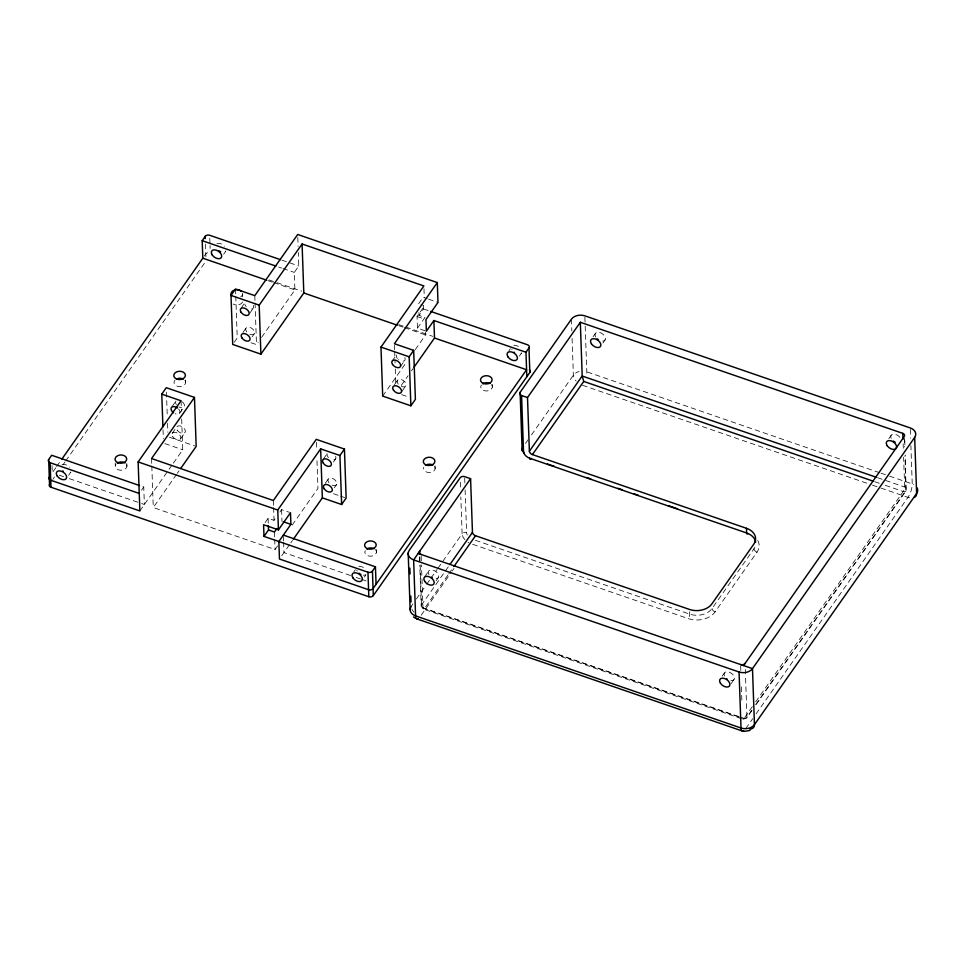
<?xml version="1.0" encoding="UTF-8"?>
<svg xmlns="http://www.w3.org/2000/svg" width="966" height="966" viewBox="0 0 966 966"><rect width="100%" height="100%" fill="white"/><g stroke="black" fill="none" stroke-linecap="round" stroke-linejoin="round"><path stroke-width="0.72" stroke-dasharray="4.83 3.62" d="M55.738 467.834L52.285 472.772L51.922 462.557M56.608 466.602L60.061 461.676M204.309 256.05L205.818 253.901A3.333 2.379 -2 0 1 210.02 252.694M52.864 479.293L54.531 476.914M63.104 464.682L64.843 462.219M65.7 460.987L206.06 260.905M68.622 475.248L70.88 472.024A5.832 3.598 35 0 1 67.572 473.28M223.665 254.239L225.923 251.015A5.832 3.598 35 0 1 222.132 252.186M172.069 406.601L175.836 401.24M241.307 307.9L245.074 302.539A4.999 3.079 35 0 0 246.197 306.645M179.688 413.11L184.204 406.674M249.687 313.334L253.454 307.973M234.231 342.29L237.238 337.991L235.789 296.417M172.214 433.348L176.73 426.912M242.961 332.497L245.968 328.211M141.495 490.209L143.753 486.997L140.915 486.019M261.629 337.339L294.896 289.921L294.28 272.412L298.796 265.976L298.325 252.476M180.594 438.781L185.11 432.345M252.09 336.856L254.348 333.632M139.853 510.929L168.253 470.442M169.098 469.235L172.516 464.368M173.361 463.149L182.743 449.782L181.656 418.592M251.003 342.737L256.509 344.633L258.212 342.205M277.64 545.85L275.069 549.521L153.28 507.561L176.44 474.535M177.297 473.316L179.012 470.865M265.095 522.594L268.101 518.307L274.042 520.348L276.554 516.774M418.628 303.735L423.144 297.299L427.201 298.687M279.899 512.004L281.577 509.625L289.208 512.258M425.088 330.807L417.457 328.174L417.046 316.51L424.569 305.775L421.007 304.556M417.457 328.174L424.98 317.44L419.039 315.399L423.555 308.963L423.446 306.041M323.562 458.802L327.329 453.428M392.051 361.163L396.567 354.727M333.439 462.086L335.697 458.862M400.431 366.597L404.947 360.161M292.227 525.057L317.959 488.361L316.872 457.184M382.693 396.096L406.71 361.852M415.295 349.62L425.595 334.948L425.487 332.026M325.216 483.386L328.223 479.1M394.454 384.685L397.461 380.399M281.722 555.812L289.945 544.075M290.802 542.868L292.505 540.429M401.24 385.434L408.063 375.714M411.468 370.847L413.182 368.408M334.345 487.745L336.603 484.534M402.073 391.194L405.841 385.832M353.834 571.86L355.343 569.723M508.877 350.851L510.386 348.702M364.363 577.125L365.86 574.987M519.394 356.116L521.652 352.892A5.832 3.598 35 0 1 519.285 354.184M424.895 576.497L428.663 571.135M593.088 336.736L595.346 333.512M411.19 606.37L412.917 603.919M416.37 598.992L425.861 585.456M426.731 584.225L430.184 579.298M431.041 578.066L437.091 569.457M437.948 568.225L462.122 533.775L460.83 496.935M525.48 443.454L528.04 439.796M531.469 434.929L573.369 375.194A9.998 7.124 -2 0 1 579.165 371.548M436.173 580.687L438.431 577.475M602.869 343.075L605.127 339.851M448.284 566.825L421.526 604.97A3.333 2.379 -2 0 0 422.987 608.133L742.48 718.197A3.333 2.379 -2 0 0 746.96 717.086L752.152 709.684M447.886 575.096L424.581 608.326A3.333 1.111 -71 0 1 422.987 608.133L421.478 564.905M448.743 573.864L453.066 567.718M421.212 615.209L451.424 572.15M452.281 570.918L454.008 568.455M475.417 540.296L689.7 614.122A16.651 11.882 -2 0 0 712.075 608.508L753.951 548.821A16.651 11.882 -2 0 0 755.448 545.669M472.64 544.305L688.275 618.602A19.984 14.249 -2 0 0 715.13 611.864L757.006 552.178A19.984 14.249 -2 0 0 757.102 539.426M722.133 676.236L724.391 673.012M888.829 438.612L891.087 435.4M731.153 683.638L734.16 679.352M752.357 706.569L744.074 718.39A3.333 1.111 -71 0 1 742.625 718.909M755.678 701.847L903.234 491.501A3.333 1.111 -71 0 0 904.659 487.021L903.621 457.208M755.617 704.745L906.12 490.197L904.925 455.904M751.971 710.469L746.525 718.185L742.987 719.223M756.293 704.299L905.939 490.982L905.275 455.046M745.776 728.557L752.683 718.716M756.137 713.802L907.955 497.381A9.998 3.321 -71 0 0 912.23 483.942L910.89 445.628M428.542 299.158L437.996 302.406M281.818 260.132L298.796 265.976M423.555 308.963L429.254 310.919M879.543 472.688L586.797 371.825A9.998 7.124 -2 0 0 584.164 371.234M880.956 473.171L888.068 475.622M889.493 476.105L912.23 483.942A9.998 7.124 -2 0 1 913.776 484.606M278.691 267.051L281.529 268.029M282.941 268.512L294.28 272.412M417.046 316.51L423.41 318.695M877.551 477.687L904.659 487.021A3.333 2.379 -2 0 1 906.12 490.197A3.333 2.053 35 0 1 903.234 491.501L883.262 484.618M874.713 481.672L881.837 484.135M582.522 385.265L871.006 484.654M872.431 485.137L879.531 487.589M880.956 488.084L907.955 497.381A9.998 6.17 35 0 0 910.395 497.949M268.971 279.911L301.754 291.201M398.668 324.6L404.38 326.556M405.805 327.051L432.877 336.373M267.968 280.647L272.219 282.108M273.644 282.591L294.896 289.921M398.68 325.675L402.931 327.136M404.343 327.631L425.595 334.948M401.627 394.623L408.509 397.002M169.4 437.187L194.77 445.918M333.463 493.711L339.102 495.643M340.515 496.138L344.741 497.587M164.86 443.611L182.743 449.782M59.361 475.212L63.611 476.673M69.286 478.629L140.118 503.032M141.531 503.515L144.369 504.494L143.753 486.997M350.561 575.531L283.98 552.588L283.618 542.385M356.225 577.475L360.475 578.948M361.888 579.431L366.138 580.892M738.362 716.422L424.581 608.326A3.333 2.053 35 0 1 421.526 604.97L419.86 557.261M739.799 716.917L744.074 718.39A3.333 2.053 35 0 0 746.96 717.086L745.498 675.343M741.562 718.728L423.277 609.063L421.188 606.31L419.775 565.581M910.322 429.411L910.636 438.262M904.756 440.134L904.961 446.099M904.297 438.021L904.611 446.956M903.15 443.792L903.307 448.26M745.293 669.378L745.45 673.845M740.668 666.021L740.825 670.501M741.393 686.898L741.96 703.296M689.615 611.792L689.7 614.122A3.333 1.111 -71 0 1 688.275 618.602M584.889 317.307L585.142 324.673M585.191 326.146L586.797 371.825A9.998 3.321 -71 0 1 586.398 375.762M571.413 319.191L571.824 330.988M572.077 338.354L573.369 375.194A9.998 6.17 35 0 0 576.147 381.051M492.249 384.323L492.346 387.125M464.694 478.122L464.9 484.014M465.105 489.907L466.602 532.652A6.665 4.106 35 0 0 467.303 534.971M460.323 482.191L460.577 489.557M435.05 465.866L435.147 468.667M423.977 288.774L424.279 297.274M418.93 312.477L419.039 315.399M421.164 555.957L421.43 563.407M419.461 556.633L419.667 562.598M394.454 345.212L394.611 349.668M394.659 351.153L395.082 363.035M395.287 368.976L395.806 383.816M376.354 549.545L376.45 552.347M316.353 442.331L316.619 449.758M297.794 237.479L298.108 246.475M283.412 536.553L283.569 540.924M281.577 509.625L281.975 521.29M273.354 500.521L273.547 506.184M273.595 507.597L274.042 520.348M274.453 532.024L274.658 537.857M274.706 539.306L275.069 549.521M268.101 518.307L268.306 524.14M254.795 295.632L255 301.573M255.048 303.058L256.509 344.633M242.587 294.159L242.683 296.96M235.523 288.991L235.728 294.932M209.779 238.191L209.984 244.036M210.033 245.485L210.141 248.407M205.468 244.06L205.915 256.702M185.532 379.904L185.629 382.705M181.04 400.781L181.403 411.166M166.442 392.16L167.263 415.911M167.529 423.337L167.843 432.249M163.012 429.773L163.326 438.685M151.565 458.56L151.771 464.501M151.819 465.986L153.28 507.561M126.836 463.583L126.932 466.385M115.22 463.016L115.328 465.817M242.575 293.326A5.832 4.154 -2 0 1 240.655 296.924M182.357 401.868A4.999 3.079 35 0 1 184.12 406.807A4.999 3.079 35 0 1 178.915 406.903M176.355 404.585A4.999 3.079 35 0 1 176.005 400.987M178.565 409.004A4.999 3.079 35 0 1 179.591 413.267A4.999 3.079 35 0 1 175.22 413.75M335.613 456.29A4.999 3.079 35 0 1 332.038 459.768M328.452 457.534A4.999 3.079 35 0 1 327.196 453.706M329.032 482.831A4.999 3.079 35 0 1 330.457 477.989A4.999 3.079 35 0 1 336.784 482.746A4.999 3.079 35 0 1 332.135 485.161M398.27 384.13A4.999 3.079 35 0 1 399.827 379.288A4.999 3.079 35 0 1 406.07 384.275A4.999 3.079 35 0 1 400.962 386.279M404.851 357.589A4.999 3.079 35 0 1 400.878 360.946M398.813 359.847A4.999 3.079 35 0 1 398.415 359.533M397.376 358.458A4.999 3.079 35 0 1 396.434 355.005M253.358 305.389A4.999 3.079 35 0 1 249.783 308.879M246.777 331.93A4.999 3.079 35 0 1 248.214 327.1A4.999 3.079 35 0 1 254.529 331.857A4.999 3.079 35 0 1 249.88 334.272M126.667 464.718A5.832 4.154 -2 0 1 120.678 470.261A5.832 4.154 -2 0 1 115.932 464.308M184.88 380.254A5.832 4.154 -2 0 1 183.516 385.579A5.832 4.154 -2 0 1 175.981 385.603A5.832 4.154 -2 0 1 174.894 380.302M242.623 301.96A5.832 4.154 -2 0 1 233.072 304M375.376 549.545A5.832 4.154 -2 0 1 371.355 556.175A5.832 4.154 -2 0 1 365.233 550.62M434.676 466.59A5.832 4.154 -2 0 1 429.737 472.519A5.832 4.154 -2 0 1 423.76 467.303M491.597 384.673A5.832 4.154 -2 0 1 486.707 390.989A5.832 4.154 -2 0 1 481.346 385.048M365.86 574.71A5.832 3.598 35 0 1 363.301 575.156M357.179 571.027A5.832 3.598 35 0 1 356.768 570.145M358.772 566.342A5.832 3.598 35 0 1 364.894 568.696M511.992 349.571A5.832 3.598 35 0 1 511.811 349.137M513.803 345.333A5.832 3.598 35 0 1 519.937 347.688M61.872 464.9A5.832 3.598 35 0 1 69.576 467.242M216.915 243.891A5.832 3.598 35 0 1 224.619 246.233M891.183 438.407A5.832 3.598 35 0 1 893.924 434.108A5.832 3.598 35 0 1 900.747 438.733M724.5 676.019A5.832 3.598 35 0 1 727.543 671.744A5.832 3.598 35 0 1 734.281 676.912A5.832 3.598 35 0 1 730.368 680.523M595.684 336.965A5.832 3.598 35 0 1 597.725 332.232A5.832 3.598 35 0 1 604.788 336.397A5.832 3.598 35 0 1 602.748 341.131M429.001 574.589A5.832 3.598 35 0 1 431.029 569.855A5.832 3.598 35 0 1 438.105 574.021A5.832 3.598 35 0 1 436.064 578.755M468.812 542.723A9.998 6.17 35 0 1 467.979 542.216M464.9 539.62A9.998 6.17 35 0 1 462.122 533.775A3.333 2.379 -2 0 1 466.602 532.652M413.979 612.227A9.998 6.17 35 0 1 411.902 609.172M715.13 611.864A3.333 2.053 35 0 1 712.075 608.508M757.006 552.178A3.333 2.053 35 0 1 753.951 548.821M172.721 436.656A4.999 3.079 35 0 0 180.413 439.035A4.999 3.079 35 0 0 176.078 432.49A4.999 3.079 35 0 0 172.721 436.656M177.237 430.22A4.999 3.079 35 0 0 184.929 432.599A4.999 3.079 35 0 0 180.582 426.054A4.999 3.079 35 0 0 177.237 430.22"/><path stroke-width="1.45" d="M430.679 311.414L527.521 344.777A3.333 2.379 -2 0 1 528.982 347.941L529.839 372.441L373.299 595.599A3.333 2.379 -2 0 1 368.819 596.722L50.981 487.226A3.333 2.379 -2 0 1 49.52 484.063L48.662 459.562L51.669 455.264L139.502 485.524M61.8 459.2L202.812 258.2L202.196 240.691L205.203 236.404A3.333 2.379 -2 0 1 209.682 235.281L280.406 259.649M162.904 426.803L161.769 394.14L166.285 387.704L194.468 397.412L196.17 446.413L180.727 468.425M437.308 282.579L394.406 343.727L413.677 350.368L415.392 399.369L410.876 405.805L382.693 396.096L380.978 347.096L423.881 285.948L302.092 243.987L303.807 292.988L260.905 354.148L232.721 344.427L231.007 295.427L235.523 288.991L254.795 295.632L297.697 234.484L437.308 282.579L437.996 302.406L425.958 319.577L426.368 331.241L433.891 320.519L525.975 352.24L526.832 376.74M49.266 477.059A3.333 2.379 -2 0 0 50.739 480.235L139.853 510.929L138.138 461.929L181.04 400.781L161.769 394.14M194.468 397.412L151.565 458.56L273.354 500.521L316.256 439.361L344.439 449.069L346.142 498.07L341.626 504.506L322.354 497.876L320.652 448.876L339.923 455.505L341.626 504.506M260.905 354.148L259.19 305.147L302.092 243.987M283.364 535.092L375.448 566.813L372.441 571.099A3.333 2.379 -2 0 1 367.961 572.222L263.996 536.408L263.585 524.743L278.437 529.863L277.749 510.024L320.652 448.876M263.996 536.408L268.512 529.972L268.355 525.601M276.964 528.438L274.453 532.024L268.512 529.972M278.437 529.863L290.488 512.692L290.887 524.357L278.848 541.528L279.464 559.024L368.577 589.731A3.333 2.379 -2 0 0 373.045 588.608L526.579 369.736L434.507 338.015L433.891 320.519M339.923 455.505L344.439 449.069M410.876 405.805L409.161 356.804L413.677 350.368M293.362 539.209L322.354 497.876M414.028 367.201L434.507 338.015M525.975 352.24L528.982 347.941M524.2 453.428A9.998 6.17 35 0 1 522.063 448.333L520.106 392.329L571.413 319.191A9.998 7.124 -2 0 1 584.841 315.834L910.274 427.938A9.998 7.124 -2 0 1 914.669 437.453L916.625 493.445A9.998 6.17 35 0 1 914.186 497.502M914.669 437.453L752.49 668.629A9.998 7.124 -2 0 1 739.062 671.998L413.629 559.882A9.998 7.124 -2 0 1 409.234 550.379L460.166 477.772A3.333 2.379 -2 0 1 464.646 476.649L470.587 478.701L413.629 559.882L415.585 615.885A9.998 3.321 -71 0 0 418.242 618.614M470.587 478.701L472.459 532.363A3.333 2.053 35 0 0 475.514 535.719L689.543 609.449A16.651 11.882 -2 0 0 711.918 603.847L753.794 544.148A16.651 11.882 -2 0 0 746.464 528.305L532.435 454.575A3.333 2.053 35 0 1 529.38 451.219L527.508 397.545L580.325 322.27L902.787 433.36A3.333 2.379 -2 0 1 904.248 436.523L743.578 665.562M450.011 564.361L472.459 532.363M529.38 451.219L582.196 375.931L580.325 322.27M453.923 566.487L475.514 535.719M532.435 454.575L583.742 381.437L582.196 376.028L876.126 477.192M749.99 730.453L743.892 731.407M202.196 240.691L275.865 266.073M583.742 381.437L873.276 481.189M202.812 258.2L266.556 280.152M303.807 292.988L397.267 325.192M231.007 295.427L259.19 305.147M380.978 347.096L409.161 356.804M520.106 392.329A3.333 2.379 -2 0 0 521.568 395.505L527.508 397.545M547.493 464.006L554.267 466.349M586.821 477.554L590.89 478.967M618.011 488.301L622.08 489.714M634.288 493.916L638.357 495.317M668.194 505.592L677.685 508.865M522.063 448.333A3.333 2.379 -2 0 0 523.524 451.496A6.665 4.106 35 0 0 529.622 458.21L746.633 532.978A3.333 1.111 -71 0 0 747.793 533.667M418.145 553.446L752.49 668.629L754.446 724.633A9.998 6.17 35 0 1 749.845 729.185M138.138 461.929L277.749 510.024M283.255 521.725L290.887 524.357M48.662 459.562A3.333 2.379 -2 0 0 50.123 462.726L139.237 493.433M742.19 730.972L416.757 618.856M413.46 616.912L415.199 618.131M902.787 433.36L902.993 439.325M746.464 528.305L746.633 532.978A16.651 11.882 -2 0 1 755.654 542.119M739.062 671.998L741.019 728.002A9.998 3.321 -71 0 0 743.675 730.731M521.568 395.505L523.524 451.496M419.751 554.279L419.655 551.296A3.333 2.379 -2 0 0 421.116 554.472M409.85 568.056L410.055 573.949M410.828 596.058L411.033 601.951M408.195 552.963L410.115 609.679M375.448 566.813L376.064 584.309M372.441 571.099L373.299 595.599M367.961 572.222L368.819 596.722M205.203 236.404L205.287 238.59M50.123 462.726L50.981 487.226M231.466 295.668A5.832 4.154 -2 0 1 233.881 290.319A5.832 4.154 -2 0 1 241.512 291.37M173.566 412.796A4.999 3.079 35 0 1 171.489 407.423A4.999 3.079 35 0 1 177.442 407.99M117.26 463.052A5.832 4.154 -2 0 1 125.085 462.98M176.428 379.107A5.832 4.154 -2 0 1 183.371 379.046M366.778 549.014A5.832 4.154 -2 0 1 374.18 548.7M425.487 465.334A5.832 4.154 -2 0 1 432.889 465.008M482.686 383.792A5.832 4.154 -2 0 1 490.088 383.478M360.922 574.432A5.832 3.598 35 0 1 359.002 573.176M514.516 352.53A5.832 3.598 35 0 1 514.045 352.167M63.273 471.299A5.832 3.598 35 0 1 62.838 470.901M220.719 251.752A5.832 3.598 35 0 1 218.775 250.653M529.368 369.809A3.333 2.379 -2 0 1 529.839 372.441M745.088 663.413A3.333 2.379 -2 0 1 740.608 664.536M895.168 442.259A5.832 3.598 35 0 1 893.248 441.003M727.024 678.989A5.832 3.598 35 0 1 726.553 678.615M598.461 339.827A5.832 3.598 35 0 1 597.073 338.728M432.261 577.728A5.832 3.598 35 0 1 431.283 577.1M411.19 606.37A9.998 7.124 -2 0 0 415.585 615.885L741.019 728.002A9.998 7.124 -2 0 0 754.446 724.633L916.625 493.445A9.998 7.124 -2 0 0 917.205 487.999M531.215 458.403A3.333 1.111 -71 0 1 529.622 458.21M241.959 337.955A4.999 3.079 35 0 0 249.651 340.334A4.999 3.079 35 0 0 245.316 333.789A4.999 3.079 35 0 0 241.959 337.955M241.065 312.284A4.999 3.079 35 0 0 248.757 314.662A4.999 3.079 35 0 0 244.422 308.13A4.999 3.079 35 0 0 241.065 312.284M176.718 379.083A5.832 4.154 -2 0 0 185.412 375.279A5.832 4.154 -2 0 0 176.633 371.886A5.832 4.154 -2 0 0 176.718 379.083M483.435 383.502A5.832 4.154 -2 0 0 492.129 379.71A5.832 4.154 -2 0 0 483.35 376.305A5.832 4.154 -2 0 0 483.435 383.502M118.009 462.774A5.832 4.154 -2 0 0 126.715 458.971A5.832 4.154 -2 0 0 117.924 455.566A5.832 4.154 -2 0 0 118.009 462.774M367.527 548.724A5.832 4.154 -2 0 0 376.221 544.933A5.832 4.154 -2 0 0 367.442 541.528A5.832 4.154 -2 0 0 367.527 548.724M426.235 465.044A5.832 4.154 -2 0 0 434.929 461.241A5.832 4.154 -2 0 0 426.151 457.848A5.832 4.154 -2 0 0 426.235 465.044M323.308 463.185A4.999 3.079 35 0 0 331.012 465.552A4.999 3.079 35 0 0 326.665 459.019A4.999 3.079 35 0 0 323.308 463.185M324.214 488.844A4.999 3.079 35 0 0 331.906 491.223A4.999 3.079 35 0 0 327.559 484.69A4.999 3.079 35 0 0 324.214 488.844M393.452 390.143A4.999 3.079 35 0 0 401.144 392.522A4.999 3.079 35 0 0 396.809 385.977A4.999 3.079 35 0 0 393.452 390.143M392.558 364.484A4.999 3.079 35 0 0 400.25 366.851A4.999 3.079 35 0 0 395.915 360.318A4.999 3.079 35 0 0 392.558 364.484M352.916 577.873A5.832 3.598 35 0 0 361.9 580.651A5.832 3.598 35 0 0 356.828 573.019A5.832 3.598 35 0 0 352.916 577.873M507.959 356.865A5.832 3.598 35 0 0 516.943 359.63A5.832 3.598 35 0 0 511.871 352.01A5.832 3.598 35 0 0 507.959 356.865M57.187 475.996A5.832 3.598 35 0 0 66.171 478.762A5.832 3.598 35 0 0 61.1 471.142A5.832 3.598 35 0 0 57.187 475.996M212.23 254.988A5.832 3.598 35 0 0 221.202 257.753A5.832 3.598 35 0 0 216.143 250.122A5.832 3.598 35 0 0 212.23 254.988M887.15 445.7A5.832 3.598 35 0 0 896.134 448.465A5.832 3.598 35 0 0 891.063 440.846A5.832 3.598 35 0 0 887.15 445.7M720.467 683.312A5.832 3.598 35 0 0 729.451 686.089A5.832 3.598 35 0 0 724.379 678.458A5.832 3.598 35 0 0 720.467 683.312M591.421 343.824A5.832 3.598 35 0 0 600.405 346.589A5.832 3.598 35 0 0 595.334 338.957A5.832 3.598 35 0 0 591.421 343.824M424.738 581.435A5.832 3.598 35 0 0 433.722 584.201A5.832 3.598 35 0 0 428.65 576.581A5.832 3.598 35 0 0 424.738 581.435"/></g></svg>
